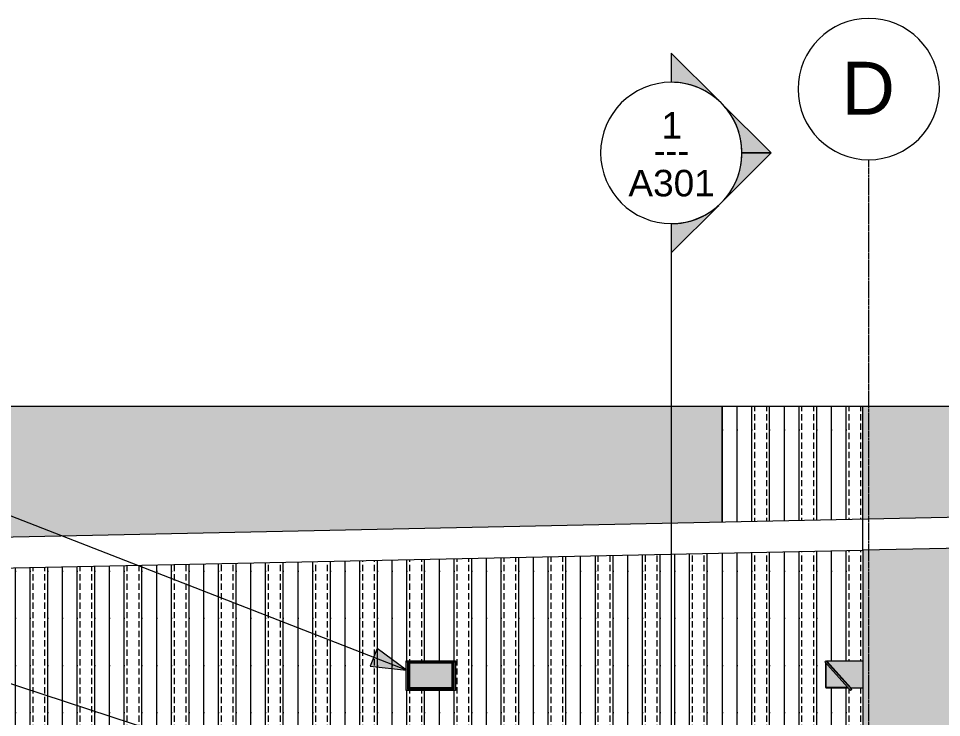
# Model space of a CAD drawing. Header units: inches. Extents: x -4221 to 4014, y -195 to 396.
# Drawn here: x -774.5 to -461, y 158.3 to 395.8 of the extents above; entities that cross this region are included whole.
import ezdxf

# ---------------------------------------------------------------- set-up
doc = ezdxf.new("R2010")
doc.units = ezdxf.units.IN
doc.header["$MEASUREMENT"] = 0
doc.linetypes.add('Aligning Line 1_8_', pattern=[0.25, 0.125, -0.125])
doc.linetypes.add('Grid Line 1_2_', pattern=[0.875, 0.5, -0.125, 0.125, -0.125])
for name, color, linetype, lineweight in [('A-ROOF', 132, 'Continuous', 13), ('A-WALL', 113, 'Continuous', 13), ('A-WALL-PATT', 111, 'Continuous', 20), ('E-LITE-EQPM', 33, 'Continuous', 9), ('G-ANNO-SYMB', 111, 'Aligning Line 1_8_', 9), ('G-ANNO-TEXT', 231, 'Continuous', 9), ('S-GRID', 1, 'Continuous', 9), ('S-GRID-IDEN', 1, 'Continuous', 9)]:
    doc.layers.add(name, color=color, linetype=linetype, lineweight=lineweight)
doc.styles.add('Arial', font='arial.ttf', dxfattribs={"height": 18})
doc.styles.add('Arial_1', font='arial.ttf', dxfattribs={"height": 9})
doc.styles.add('Century Gothic_1', font='', dxfattribs={"height": 9})
doc.styles.get('Century Gothic_1').set_extended_font_data('Century Gothic')

# ---------------------------------------------------------------- blocks, each defined once
blk = doc.blocks.new('Pathway_Cooper_Streetworks_WKP_Pak_Glass - Pathway_Cooper_Streetworks_WKP_Pak_Glass-V21-BUILDING ELEVATION - WEST')
at = {"layer": 'E-LITE-EQPM'}
for points in [[(-11613.02, 177.24), (-11597.27, 177.24), (-11597.27, 177.56), (-11614.02, 177.56), (-11614.02, 177.24), (-11613.52, 177.24)], [(-11613.52, 167.9), (-11613.32, 168.21), (-11613.32, 176.87), (-11613.52, 176.87), (-11613.52, 168.21)], [(-11602.79, 168.44), (-11598.27, 168.44), (-11598.27, 176.83), (-11613.02, 176.83), (-11613.02, 168.44)], [(-11597.77, 167.9), (-11597.77, 176.87), (-11597.97, 176.87), (-11597.97, 168.21), (-11597.87, 168.05)], [(-11613.32, 167.9), (-11597.77, 167.9), (-11597.97, 168.21), (-11613.32, 168.21), (-11613.52, 167.9)], [(-11602.79, 168.34), (-11597.97, 168.34), (-11597.97, 168.44), (-11613.32, 168.44), (-11613.32, 168.34), (-11613.02, 168.34)], [(-11597.97, 168.28), (-11597.97, 168.34), (-11613.32, 168.34), (-11613.32, 168.28), (-11598.27, 168.28)], [(-11613.32, 168.21), (-11597.97, 168.21), (-11597.97, 168.28), (-11613.32, 168.28)]]:
    blk.add_hatch(color=256, dxfattribs=at).paths.add_polyline_path(points, flags=0)
h = blk.add_hatch(color=256, dxfattribs=at)
h.paths.add_polyline_path([(-11598.27, 167.52), (-11597.27, 167.52), (-11597.27, 177.24), (-11614.02, 177.24), (-11614.02, 167.52), (-11602.79, 167.52)], flags=0)
h.paths.add_polyline_path([(-11613.52, 167.9), (-11613.52, 176.87), (-11597.77, 176.87), (-11597.77, 167.9), (-11613.02, 167.9)], flags=0)
h = blk.add_hatch(color=256, dxfattribs=at)
h.paths.add_polyline_path([(-11613.02, 168.44), (-11613.02, 176.87), (-11613.32, 176.83), (-11613.32, 168.44)], flags=0)
h.paths.add_polyline_path([(-11597.97, 168.44), (-11597.97, 176.87), (-11598.27, 176.83), (-11598.27, 168.44)], flags=0)
for p, q in [((-11614.02, 177.56), (-11597.27, 177.56)), ((-11614.02, 177.24), (-11614.02, 177.56)), ((-11614.02, 177.24), (-11597.27, 177.24)), ((-11614.02, 167.52), (-11614.02, 177.24)), ((-11613.52, 176.87), (-11613.52, 167.9)), ((-11613.52, 176.87), (-11597.77, 176.87)), ((-11613.32, 176.87), (-11613.32, 168.21)), ((-11613.02, 168.44), (-11613.02, 176.83)), ((-11612.89, 176.83), (-11613.02, 176.83)), ((-11613.02, 168.44), (-11613.02, 176.83)), ((-11598.27, 176.83), (-11613.02, 176.83)), ((-11612.89, 176.83), (-11612.89, 168.44)), ((-11598.4, 168.44), (-11598.4, 176.83)), ((-11598.27, 176.83), (-11598.4, 176.83)), ((-11598.27, 176.83), (-11598.27, 168.44)), ((-11598.27, 176.83), (-11598.27, 168.44)), ((-11597.97, 168.21), (-11597.97, 176.87)), ((-11597.77, 167.9), (-11597.77, 176.87)), ((-11597.27, 177.56), (-11597.27, 177.24)), ((-11597.27, 177.24), (-11597.27, 167.52)), ((-11597.27, 167.52), (-11614.02, 167.52)), ((-11613.52, 167.9), (-11613.32, 168.21)), ((-11613.52, 167.9), (-11597.77, 167.9)), ((-11613.32, 168.44), (-11613.02, 168.44)), ((-11597.97, 168.34), (-11613.32, 168.34)), ((-11597.97, 168.34), (-11613.32, 168.34)), ((-11597.97, 168.28), (-11613.32, 168.28)), ((-11613.32, 168.21), (-11597.97, 168.21)), ((-11613.02, 168.44), (-11612.89, 168.44)), ((-11613.02, 168.44), (-11598.27, 168.44)), ((-11598.4, 168.44), (-11598.27, 168.44)), ((-11598.27, 168.44), (-11597.97, 168.44)), ((-11597.77, 167.9), (-11597.97, 168.21))]:
    blk.add_line(p, q, dxfattribs=at)
blk = doc.blocks.new('Pathway_Cooper_Streetworks_WKP_Pak_Glass - Pathway_Cooper_Streetworks_WKP_Pak_Glass-V22-BUILDING ELEVATION - WEST')
at = {"layer": 'E-LITE-EQPM'}
for points in [[(-11463.07, 167.52), (-11462.7, 167.85), (-11471.45, 177.56), (-11471.81, 177.24), (-11463.8, 168.34)], [(-11471.04, 168.44), (-11463.89, 168.44), (-11471.47, 176.85), (-11471.52, 176.83), (-11471.52, 168.44), (-11471.13, 168.44)], [(-11462.99, 168.17), (-11462.87, 168.29), (-11471.04, 177.36), (-11471.16, 177.24), (-11463.14, 168.34)], [(-11462.91, 168.34), (-11458.9, 168.34), (-11458.9, 177.46), (-11471.13, 177.46), (-11471.03, 177.36)]]:
    blk.add_hatch(color=256, dxfattribs=at).paths.add_polyline_path(points, flags=0)
for p, q in [((-11471.45, 177.56), (-11471.81, 177.24)), ((-11471.81, 177.24), (-11463.07, 167.52)), ((-11471.47, 176.85), (-11471.52, 176.83)), ((-11471.47, 176.85), (-11471.52, 176.83)), ((-11471.52, 176.83), (-11471.52, 168.44)), ((-11471.52, 176.83), (-11471.52, 168.44)), ((-11462.7, 167.85), (-11471.45, 177.56)), ((-11471.42, 168.54), (-11471.42, 176.8)), ((-11471.03, 177.36), (-11471.16, 177.24)), ((-11458.9, 177.46), (-11471.13, 177.46)), ((-11471.13, 177.46), (-11471.03, 177.36)), ((-11462.87, 168.29), (-11471.03, 177.36)), ((-11471.52, 168.44), (-11463.89, 168.44)), ((-11471.52, 168.44), (-11463.89, 168.44)), ((-11463.98, 168.54), (-11471.42, 168.54)), ((-11462.7, 167.85), (-11463.07, 167.52)), ((-11462.87, 168.29), (-11462.99, 168.17)), ((-11462.91, 168.34), (-11458.9, 168.34))]:
    blk.add_line(p, q, dxfattribs=at)
blk = doc.blocks.new('Section - Section Head - Filled-22785-BUILDING ELEVATION - WEST')
at = {"layer": 'G-ANNO-SYMB', "linetype": 'Continuous'}
h = blk.add_hatch(color=256, dxfattribs=at)
edge = h.paths.add_edge_path(flags=0)
edge.add_arc((-11523.98, 350.12), 24.03, 47.9216, 90)
edge.add_line((-11523.98, 374.15), (-11523.98, 384.06))
edge.add_line((-11523.98, 384.06), (-11507.87, 367.95))
h = blk.add_hatch(color=256, dxfattribs=at)
edge = h.paths.add_edge_path(flags=0)
edge.add_line((-11507.01, 367.09), (-11490.04, 350.12))
edge.add_line((-11490.04, 350.12), (-11499.98, 350.12))
edge.add_arc((-11523.98, 350.12), 24, 360, 405)
h = blk.add_hatch(color=256, dxfattribs=at)
edge = h.paths.add_edge_path(flags=0)
edge.add_arc((-11523.98, 350.12), 24, 315, 360)
edge.add_line((-11499.98, 350.12), (-11490.04, 350.12))
edge.add_line((-11490.04, 350.12), (-11507.01, 333.14))
h = blk.add_hatch(color=256, dxfattribs=at)
edge = h.paths.add_edge_path(flags=0)
edge.add_line((-11507.87, 332.28), (-11523.98, 316.17))
edge.add_line((-11523.98, 316.17), (-11523.98, 326.08))
edge.add_arc((-11523.98, 350.12), 24.03, 270, 312.0784)
for p, q in [((-11507.87, 367.95), (-11523.98, 384.06)), ((-11523.98, 384.06), (-11523.98, 374.15)), ((-11490.04, 350.12), (-11507.01, 367.09)), ((-11507.01, 333.14), (-11490.04, 350.12)), ((-11499.98, 350.12), (-11490.04, 350.12)), ((-11490.04, 350.12), (-11499.98, 350.12)), ((-11523.98, 316.17), (-11507.87, 332.28)), ((-11523.98, 326.08), (-11523.98, 316.17))]:
    blk.add_line(p, q, dxfattribs=at)
for centre, radius, start, end in [((-11523.98, 350.15), 24, 90, 270), ((-11523.98, 350.15), 24, 270, 90), ((-11523.98, 350.12), 24.03, 47.9216, 90), ((-11523.98, 350.12), 24, 360, 45), ((-11523.98, 350.12), 24, 315, 360), ((-11523.98, 350.12), 24.03, 270, 312.0784)]:
    blk.add_arc(centre, radius, start, end, dxfattribs=at)
blk = doc.blocks.new('Grid - Grid Head - Circle-50561-BUILDING ELEVATION - WEST')
at = {"layer": 'S-GRID-IDEN'}
for start, end in [(360, 180), (180, 360)]:
    blk.add_arc((-10800.4, 371.84), 24, start, end, dxfattribs=at)

msp = doc.modelspace()

# ---------------------------------------------------------------- hatches: boundary and pattern name
at = {"layer": 'A-WALL-PATT', "lineweight": 9}
h = msp.add_hatch(dxfattribs=at)
h.set_pattern_fill('FP_15', color=9, style=0, pattern_type=2)
h.set_pattern_definition([(0, (-818.9595, 0), (0, 8), []), (90, (-818.9595, 0), (-8, 8), [8, -8])])
h.paths.add_polyline_path([(142.79025, -7.00628), (142.79025, -7), (134.29817, -7.00628)], flags=0)
h.paths.add_polyline_path([(-804.20011, 0), (-804.20011, 16), (-807.73323, 16), (-807.73323, 0)], flags=0)
h.paths.add_polyline_path([(-807.73323, 17.5), (-804.20011, 17.5), (-804.20011, 39.6063), (-805.43123, 39.63736), (-805.58092, 39.7422), (-805.62768, 39.80315), (-805.62768, 40.19685), (-805.4585, 40.35134), (-805.2836, 40.37692), (-805.07168, 40.38772), (-804.20011, 40.3937), (-804.20011, 40.5), (-807.73323, 40.5), (-807.73323, 19.57237)], flags=0)
h.paths.add_polyline_path([(-805.27682, 39.68108), (-805.29637, 39.72161), (-805.27784, 39.68286)], flags=0)
h.paths.add_polyline_path([(-804.69618, 39.80315), (-804.7272, 40.0994), (-804.75716, 39.99474), (-804.7264, 39.8981)], flags=0)
h.paths.add_polyline_path([(-804.20011, 42), (-804.20011, 90), (-807.73323, 90), (-807.73323, 42), (-806.85152, 42)], flags=0)
h.paths.add_polyline_path([(-814.48323, 98), (-814.48323, 103), (-818.95988, 103), (-818.95988, 98)], flags=0)
h.paths.add_polyline_path([(-811.71953, 98), (-811.48323, 98), (-811.48323, 103), (-812.98323, 103), (-812.98323, 98)], flags=0)
h.paths.add_polyline_path([(-809.98323, 98), (-809.73323, 98), (-809.73323, 102), (-804.45988, 102), (-804.45988, 103), (-809.98323, 103), (-809.98323, 100.62725)], flags=0)
h.paths.add_polyline_path([(-818.95988, 104), (-814.48323, 104), (-814.48323, 108), (-818.95988, 108), (-818.95988, 107.6755)], flags=0)
h.paths.add_polyline_path([(-812.98323, 104), (-811.48323, 104), (-811.48323, 108), (-812.98323, 108), (-812.98323, 104.15137)], flags=0)
h.paths.add_polyline_path([(-806.85152, 104), (-804.45988, 104), (-804.45988, 108), (-809.98323, 108), (-809.98323, 104), (-809.73323, 104)], flags=0)
h.paths.add_polyline_path([(-804.45988, 109), (-804.45988, 113), (-809.98323, 113), (-809.98323, 109), (-806.85152, 109)], flags=0)
h.paths.add_polyline_path([(-811.71953, 109), (-811.48323, 109), (-811.48323, 113), (-812.98323, 112.96169), (-812.98323, 109)], flags=0)
h.paths.add_polyline_path([(-818.95988, 109), (-814.48323, 109), (-814.48323, 113), (-818.95988, 113), (-818.95988, 111.19962)], flags=0)
h.paths.add_polyline_path([(-817.01754, 114), (-814.48323, 114), (-814.48323, 118), (-818.95988, 118), (-818.95988, 114)], flags=0)
h.paths.add_polyline_path([(-806.85152, 114), (-804.45988, 114), (-804.45988, 118), (-809.98323, 118), (-809.98323, 114)], flags=0)
h.paths.add_polyline_path([(-811.48323, 114), (-811.48323, 118), (-812.98323, 118), (-812.98323, 114)], flags=0)
h.paths.add_polyline_path([(-812.98323, 119), (-811.48323, 119), (-811.48323, 123), (-812.98323, 123), (-812.98323, 121.772)], flags=0)
h.paths.add_polyline_path([(-806.85152, 119), (-804.45988, 119), (-804.45988, 123), (-809.98323, 123), (-809.98323, 119), (-807.15599, 119)], flags=0)
h.paths.add_polyline_path([(-818.95988, 119), (-814.48323, 119), (-814.48323, 123), (-818.95988, 123), (-818.95988, 121.772)], flags=0)
h.paths.add_polyline_path([(-814.48323, 124), (-814.48323, 128), (-818.95988, 128), (-818.95988, 124), (-815.70102, 124)], flags=0)
h.paths.add_polyline_path([(-811.48323, 124), (-811.48323, 128), (-812.98323, 128), (-812.98323, 124)], flags=0)
h.paths.add_polyline_path([(-804.45988, 124), (-804.45988, 128), (-809.98323, 128), (-809.98323, 124), (-806.85152, 124)], flags=0)
h.paths.add_polyline_path([(154.79012, 124), (328.19111, 124), (328.17767, 264), (-98.95988, 264), (-98.95988, 242.58785), (-97.95988, 242.56869), (-97.95988, 241.46285), (-98.95988, 241.46285), (-98.95988, 240.03459), (-97.95988, 240.01586), (-97.95988, 239.67237), (-98.95988, 239.67237), (-98.95988, 237.63489), (-96.95988, 237.63489), (-96.95988, 233.77322), (154.79012, 239.01801), (154.79012, 177.46189), (167.14619, 177.46189), (167.05475, 177.35563), (167.18111, 177.24185), (167.47055, 177.5633), (167.83212, 177.23774), (167.49756, 176.84679), (167.54012, 176.82784), (167.49756, 168.43845), (159.90921, 168.43845), (159.08572, 167.52387), (158.72414, 167.84943), (159.01358, 168.17088), (158.88488, 168.28677), (158.88488, 168.33689), (154.79012, 168.33689)], flags=0)
h.paths.add_polyline_path([(-806.85152, 129), (-804.45988, 129), (-804.45988, 133), (-806.25858, 133), (-806.31036, 132.875), (-806.42955, 132.71967), (-806.58488, 132.60048), (-806.85152, 132.51427), (-807.15399, 132.5), (-809.98323, 132.5), (-809.98323, 129), (-808.57143, 129)], flags=0)
h.paths.add_polyline_path([(-814.48323, 129), (-814.48323, 132.5), (-818.95988, 132.5), (-818.95988, 129), (-815.04275, 129)], flags=0)
h.paths.add_polyline_path([(-812.98323, 129), (-811.48323, 129), (-811.48323, 132.5), (-812.98323, 132.5), (-812.98323, 130.6443)], flags=0)
h.paths.add_polyline_path([(-808.01791, 134), (-804.45988, 134), (-804.45988, 138.5), (-809.98323, 138.46346), (-809.98323, 134), (-809.27915, 134)], flags=0)
h.paths.add_polyline_path([(-813.34221, 134), (-811.48323, 134), (-811.48323, 138.5), (-818.95988, 138.5), (-818.95988, 134), (-813.53912, 134)], flags=0)
h.paths.add_polyline_path([(-810.73323, 140), (-804.20011, 140.03163), (-804.20011, 168.33689), (-808.34, 168.33689), (-808.29487, 168.28677), (-808.42358, 168.17088), (-808.13414, 167.84943), (-808.49571, 167.52387), (-809.3192, 168.43845), (-816.95011, 168.43845), (-816.90755, 176.84679), (-816.91313, 176.87237), (-817.24212, 177.23774), (-816.88055, 177.5633), (-816.59111, 177.24185), (-816.46474, 177.36032), (-816.55619, 177.46189), (-804.20011, 177.46189), (-804.20011, 219.03905), (-535.58488, 224.6352), (-535.58488, 264), (-818.95988, 264), (-818.95988, 140), (-811.38275, 140.00336), (-811.26356, 140.07747), (-811.10823, 140.10216), (-810.88328, 140.05854)], flags=0)
h.paths.add_polyline_path([(-487.70988, 225.63259), (-450.27631, 226.41246), (-450.27631, 230.95696), (-448.27631, 230.95696), (-448.27631, 260.36696), (-445.28896, 260.36696), (-445.28896, 260.72696), (-409.4824, 260.72696), (-409.4824, 260.36696), (-406.49506, 260.36696), (-406.49506, 235.90993), (-405.49506, 235.89076), (-405.49506, 234.78493), (-406.49506, 234.78493), (-406.49506, 233.35667), (-405.49506, 233.33794), (-405.49506, 232.99445), (-406.49506, 232.99445), (-406.49506, 230.95696), (-404.49506, 230.95696), (-404.49506, 227.36623), (-296.49506, 229.61623), (-296.49506, 233.92065), (-294.49506, 233.92065), (-294.49506, 263.33065), (-291.50771, 263.33065), (-291.50771, 263.69065), (-255.70115, 263.69065), (-255.70115, 263.33065), (-252.71381, 263.33065), (-252.71381, 238.87362), (-251.71381, 238.85446), (-251.71381, 237.74862), (-252.71381, 237.74862), (-252.71381, 236.32036), (-251.71381, 236.30163), (-251.71381, 235.95814), (-252.71381, 235.95814), (-252.71381, 233.92065), (-250.71381, 233.92065), (-250.71381, 230.57001), (-131.91981, 233.04489), (-142.74113, 233.04489), (-142.74113, 237.63489), (-140.74113, 237.63489), (-140.74113, 264), (-487.70988, 264), (-487.70988, 233.68468)], flags=0)
h = msp.add_hatch(dxfattribs=at)
h.set_pattern_fill('FP_22', color=9, style=0, pattern_type=2)
h.set_pattern_definition([(90, (-471.397, 0), (-16, 1e-15), [16, 0, 0, 0]), (90, (-477.397, 0), (-16, 1e-15), [16, 0, 0, 0]), (90, (-476.397, 0), (-16, 1e-15), [2.143, -13.857]), (90, (-482.397, 0), (-16, 1e-15), [16, 0, 0, 0]), (90, (-476.397, 3.214), (-16, 1e-15), [2.143, -13.857]), (90, (-476.397, 6.429), (-16, 1e-15), [2.143, -13.857]), (90, (-476.397, 9.643), (-16, 1e-15), [2.143, -13.857]), (90, (-476.397, 12.857), (-16, 1e-15), [2.143, -13.857]), (90, (-472.397, 0), (-16, 1e-15), [2.143, -13.857]), (90, (-472.397, 3.214), (-16, 1e-15), [2.143, -13.857]), (90, (-472.397, 6.429), (-16, 1e-15), [2.143, -13.857]), (90, (-472.397, 9.643), (-16, 1e-15), [2.143, -13.857]), (90, (-472.397, 12.857), (-16, 1e-15), [2.143, -13.857])])
h.paths.add_polyline_path([(-487.70988, 0), (-487.70988, 168.33689), (-491.72477, 168.33689), (-491.67964, 168.28677), (-491.80834, 168.17088), (-491.5189, 167.84943), (-491.88048, 167.52387), (-492.70397, 168.43845), (-500.33488, 168.43845), (-500.29232, 176.84679), (-500.2979, 176.87237), (-500.62688, 177.23774), (-500.26531, 177.5633), (-499.97587, 177.24185), (-499.84951, 177.36032), (-499.94095, 177.46189), (-487.70988, 177.46189), (-487.70988, 215.13031), (-535.58488, 214.13292), (-535.58488, 42), (-490.70988, 41.97444), (-490.70988, 41.25), (-489.95988, 41.24959), (-489.95988, 0), (-488.80783, 0)], flags=0)
h.paths.add_polyline_path([(-535.58488, 0), (-530.29321, 0), (-530.29321, 16), (-535.58488, 16)], flags=0)
h.paths.add_polyline_path([(-528.79321, 0), (-491.45988, 0), (-491.45988, 16), (-528.79321, 16)], flags=0)
h.paths.add_polyline_path([(-501.78921, 17.5), (-491.45988, 17.5), (-491.45988, 40.5), (-528.79321, 40.5), (-528.79321, 17.5), (-514.77058, 17.5)], flags=0)
h.paths.add_polyline_path([(-535.58488, 17.5), (-530.29321, 17.5), (-530.29321, 40.5), (-535.58488, 40.5), (-535.58488, 23.0965)], flags=0)
h.paths.add_polyline_path([(-535.58488, 224.6352), (-487.70988, 225.63259), (-487.70988, 264), (-535.58488, 264), (-535.58488, 225.63259)], flags=0)
h = msp.add_hatch(dxfattribs=at)
h.set_pattern_fill('FP_18', color=9, style=0, pattern_type=2)
h.set_pattern_definition([(90, (-95.272, 0), (-16, 1e-15), [16, 0, 0, 0]), (90, (-101.272, 0), (-16, 1e-15), [16, 0, 0, 0]), (90, (-100.272, 0), (-16, 1e-15), [2.143, -13.857]), (90, (-106.272, 0), (-16, 1e-15), [16, 0, 0, 0]), (90, (-100.272, 3.214), (-16, 1e-15), [2.143, -13.857]), (90, (-100.272, 6.429), (-16, 1e-15), [2.143, -13.857]), (90, (-100.272, 9.643), (-16, 1e-15), [2.143, -13.857]), (90, (-100.272, 12.857), (-16, 1e-15), [2.143, -13.857]), (90, (-96.272, 0), (-16, 1e-15), [2.143, -13.857]), (90, (-96.272, 3.214), (-16, 1e-15), [2.143, -13.857]), (90, (-96.272, 6.429), (-16, 1e-15), [2.143, -13.857]), (90, (-96.272, 9.643), (-16, 1e-15), [2.143, -13.857]), (90, (-96.272, 12.857), (-16, 1e-15), [2.143, -13.857])])
h.paths.add_polyline_path([(-485.11467, 0), (-468.33458, 0), (-468.33458, 16.0046), (-479.27508, 16.0289), (-479.52723, 16.14902), (-479.65266, 16.25266), (-479.7648, 16.40146), (-479.83521, 16.57051), (-479.85701, 16.77511), (-479.8238, 16.96575), (-479.65266, 17.24734), (-479.50451, 17.36724), (-479.32645, 17.45126), (-479.10792, 17.49453), (-478.84314, 17.49912), (-468.33458, 17.5), (-468.33458, 40.5046), (-479.27508, 40.5289), (-479.50451, 40.63276), (-479.65266, 40.75266), (-479.7648, 40.90146), (-479.83521, 41.07051), (-479.85701, 41.27511), (-479.8238, 41.46575), (-479.65266, 41.74734), (-479.50451, 41.86724), (-479.32645, 41.95126), (-479.10792, 41.99453), (-479.06987, 41.9992), (-465.51794, 41.95126), (-465.20102, 41.74734), (-465.09084, 41.59854), (-465.02207, 41.42949), (-464.99869, 41.25), (-465.02207, 41.07051), (-465.09084, 40.90146), (-465.24405, 40.71712), (-465.41218, 40.60048), (-465.70626, 40.50547), (-466.84341, 40.5), (-466.84341, 17.49487), (-465.51794, 17.45126), (-465.20102, 17.24734), (-465.09084, 17.09854), (-465.02207, 16.92949), (-464.99869, 16.75), (-465.02207, 16.57051), (-465.09084, 16.40146), (-465.20102, 16.25266), (-465.41218, 16.10048), (-465.70626, 16.00547), (-466.84341, 16), (-466.84341, 0), (-445.14738, 0), (-445.14738, 84), (-405.14738, 84), (-405.14738, 0), (-359.6425, 0), (-359.6425, 144), (-215.6425, 144), (-215.6425, 0), (-101.20988, 0), (-101.20988, 223.1824), (-487.70988, 215.13031), (-487.70988, 0), (-485.70988, 0)], flags=0)
h.paths.add_polyline_path([(-295.0175, 167.52387), (-296.0175, 167.52387), (-296.0175, 177.5633), (-279.2675, 177.5633), (-279.2675, 167.52387), (-294.08721, 167.52387)], flags=0)
h = msp.add_hatch(dxfattribs=at)
h.set_pattern_fill('FP_14', color=9, style=0, pattern_type=2)
h.set_pattern_definition([(90, (-524.584, 0), (-16, 1e-15), [16, 0, 0, 0]), (90, (-530.584, 0), (-16, 1e-15), [16, 0, 0, 0]), (90, (-529.584, 0), (-16, 1e-15), [2.143, -13.857]), (90, (-535.584, 0), (-16, 1e-15), [16, 0, 0, 0]), (90, (-529.584, 3.214), (-16, 1e-15), [2.143, -13.857]), (90, (-529.584, 6.429), (-16, 1e-15), [2.143, -13.857]), (90, (-529.584, 9.643), (-16, 1e-15), [2.143, -13.857]), (90, (-529.584, 12.857), (-16, 1e-15), [2.143, -13.857]), (90, (-525.584, 0), (-16, 1e-15), [2.143, -13.857]), (90, (-525.584, 3.214), (-16, 1e-15), [2.143, -13.857]), (90, (-525.584, 6.429), (-16, 1e-15), [2.143, -13.857]), (90, (-525.584, 9.643), (-16, 1e-15), [2.143, -13.857]), (90, (-525.584, 12.857), (-16, 1e-15), [2.143, -13.857])])
h.paths.add_polyline_path([(-774.02238, 0), (-774.02238, 16), (-794.07511, 16), (-794.07511, 0)], flags=0)
h.paths.add_polyline_path([(-535.58488, 0), (-535.58488, 16), (-566.33488, 16), (-566.33488, 0), (-540.73333, 0)], flags=0)
h.paths.add_polyline_path([(-722.95988, 0), (-710.33488, 0), (-710.33488, 16), (-722.95988, 16)], flags=0)
h.paths.add_polyline_path([(-724.45988, 0), (-724.45988, 16), (-734.02238, 16), (-734.02238, 0)], flags=0)
h.paths.add_polyline_path([(-540.73333, 17.5), (-535.58488, 17.5), (-535.58488, 40.5), (-566.33488, 40.5), (-566.33488, 17.5), (-565.33488, 17.5)], flags=0)
h.paths.add_polyline_path([(-789.89746, 17.5), (-774.02238, 17.5), (-774.02238, 40.5), (-794.07511, 40.5), (-794.07511, 17.5)], flags=0)
h.paths.add_polyline_path([(-734.02238, 17.5), (-724.45988, 17.5), (-724.45988, 40.5), (-734.02238, 40.5), (-734.02238, 23.0965)], flags=0)
h.paths.add_polyline_path([(-722.95988, 17.5), (-710.33488, 17.5), (-710.33488, 40.5), (-722.95988, 40.5), (-722.95988, 23.0965)], flags=0)
h.paths.add_polyline_path([(-565.33488, 42), (-535.58488, 42), (-535.58488, 214.13292), (-794.07511, 208.7477), (-794.07511, 42), (-774.02238, 42), (-774.02238, 84), (-734.02238, 84), (-734.02238, 42), (-710.33488, 42), (-710.33488, 144), (-566.33488, 144), (-566.33488, 42)], flags=0)
h.paths.add_polyline_path([(-642.33488, 167.52387), (-642.83488, 167.52387), (-642.83488, 177.5633), (-626.08488, 177.5633), (-626.08488, 167.52387), (-641.83488, 167.52387)], flags=0)
at = {"layer": 'G-ANNO-TEXT'}
msp.add_hatch(color=256, dxfattribs=at).paths.add_polyline_path([(-642.69376, 174.34998), (-652.70784, 181.70233), (-655.04238, 175.71026)], flags=0)

# ---------------------------------------------------------------- linework, layer by layer
at = {"layer": 'A-ROOF', "lineweight": 9}
for p, q in [((154.79012, 239.01801), (-804.20011, 219.03905)), ((-487.70988, 215.13031), (-487.70988, 225.63259)), ((-804.20011, 208.53677), (-487.70988, 215.13031))]:
    msp.add_line(p, q, dxfattribs=at)
at = {"layer": 'A-WALL', "lineweight": 9}
for p, q in [((-140.74113, 264), (-818.95988, 264)), ((-535.58488, 264), (-535.58488, 224.6352)), ((-487.70988, 225.63259), (-487.70988, 264)), ((154.79012, 228.51573), (-487.70988, 215.13031)), ((-487.70988, 215.13031), (-487.70988, -27.63512))]:
    msp.add_line(p, q, dxfattribs=at)
at = {"layer": 'G-ANNO-SYMB', "linetype": 'Continuous'}
msp.add_line((-552.79203, 326.11531), (-552.79203, -124.86426), dxfattribs=at)
at = {"layer": 'G-ANNO-TEXT'}
for p, q in [((-642.69376, 174.34998), (-946.17951, 292.5897)), ((-679.96793, 137.9263), (-946.17951, 225.09569)), ((-652.70784, 181.70233), (-655.04238, 175.71026)), ((-642.69376, 174.34998), (-652.70784, 181.70233)), ((-655.04238, 175.71026), (-642.69376, 174.34998))]:
    msp.add_line(p, q, dxfattribs=at)
at = {"layer": 'S-GRID', "linetype": 'Grid Line 1_2_'}
msp.add_line((-485.70988, -92), (-485.70988, 347.8358), dxfattribs=at)

# ---------------------------------------------------------------- block references
at = {"layer": 'E-LITE-EQPM'}
for name in ['Pathway_Cooper_Streetworks_WKP_Pak_Glass - Pathway_Cooper_Streetworks_WKP_Pak_Glass-V21-BUILDING ELEVATION - WEST', 'Pathway_Cooper_Streetworks_WKP_Pak_Glass - Pathway_Cooper_Streetworks_WKP_Pak_Glass-V22-BUILDING ELEVATION - WEST']:
    msp.add_blockref(name, (10971.18551, 0), dxfattribs=at)
at = {"layer": 'G-ANNO-SYMB', "linetype": 'Continuous'}
msp.add_blockref('Section - Section Head - Filled-22785-BUILDING ELEVATION - WEST', (10971.18551, 0), dxfattribs=at)
at = {"layer": 'S-GRID-IDEN'}
msp.add_blockref('Grid - Grid Head - Circle-50561-BUILDING ELEVATION - WEST', (10314.68551, 0), dxfattribs=at)

# ---------------------------------------------------------------- texts
at = {"layer": 'G-ANNO-SYMB', "linetype": 'Continuous', "char_height": 9, "attachment_point": 1}
for s, insert, width, style in [('1', (-556.11301, 364.02395), 8.484, 'Arial_1'), ('---', (-558.76432, 355.51725), 15.453, 'Century Gothic_1'), ('A301', (-567.35711, 344.3877), 35.754, 'Arial_1')]:
    msp.add_mtext(s, dxfattribs=dict(at, insert=insert, width=width, style=style))
at = {"layer": 'S-GRID-IDEN', "insert": (-494.97434, 381.12374), "char_height": 18, "width": 22.119, "attachment_point": 1, "style": 'Arial'}
msp.add_mtext('D', dxfattribs=at)

doc.saveas('drawing.dxf')
